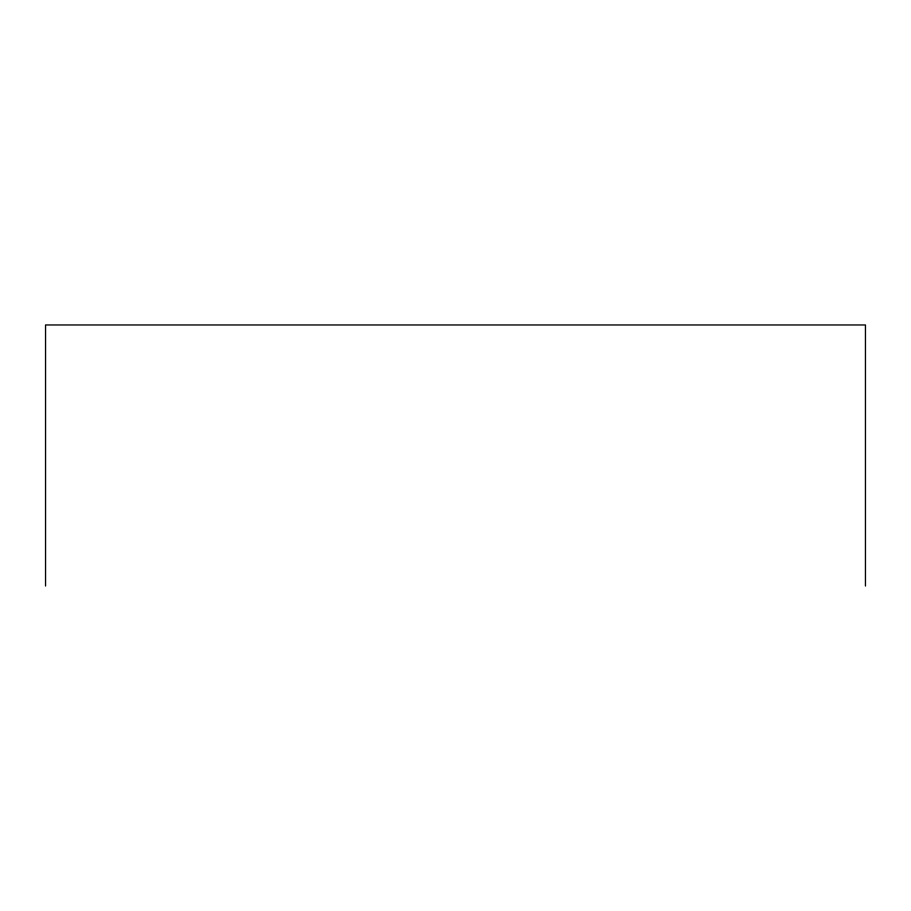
<?xml version="1.0" encoding="UTF-8"?>
<svg xmlns="http://www.w3.org/2000/svg" width="911" height="911" viewBox="0 0 911 911"><rect width="100%" height="100%" fill="white"/><g stroke="black" fill="none" stroke-linecap="round" stroke-linejoin="round"><path stroke-width="1.37" d="M865.45 586.035L865.45 324.965L45.55 324.965L45.55 586.035"/></g></svg>
